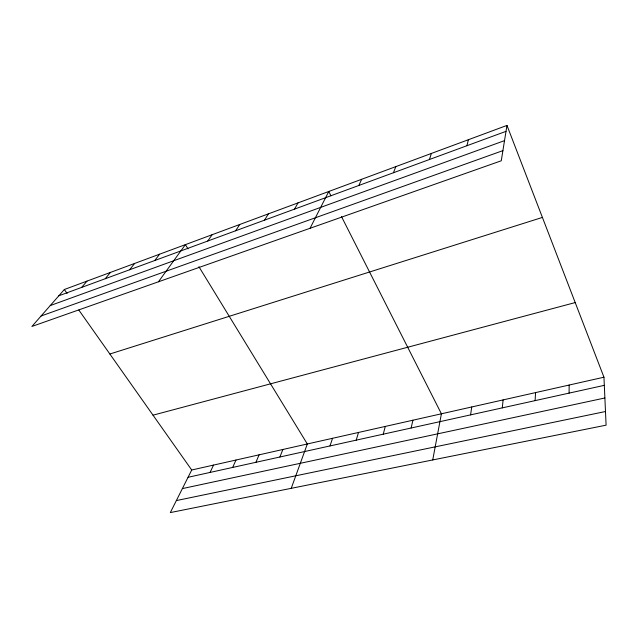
<?xml version="1.0" encoding="UTF-8"?>
<svg xmlns="http://www.w3.org/2000/svg" width="638" height="638" viewBox="0 0 638 638"><rect width="100%" height="100%" fill="white"/><g stroke="black" fill="none" stroke-linecap="round" stroke-linejoin="round"><path stroke-width="0.96" d="M569.096 393.112L569.152 385.049M535.107 400.624L535.561 392.609M502.289 407.873L503.111 399.914M470.581 414.875L471.745 406.972M506.971 125.415L501.269 160.784L31.9 326.457L64.342 289.508L506.971 125.415L603.955 377.21L606.1 425.171L170.322 512.585L191.711 469.999L603.955 377.21M432.724 459.95L441.408 413.799L341.497 216.609M411.135 428.01L412.906 420.211M466.928 145.719L468.396 139.714M383.247 434.175L385.288 426.431M356.219 440.14L358.508 432.46M429.438 159.508L431.384 153.439M330.005 445.938L332.534 438.306M291.231 488.333L307.325 443.976L198.904 266.7M393.439 172.746L395.831 166.622M279.899 457.007L282.857 449.487M255.934 462.295L259.092 454.83M232.663 467.439L235.996 460.03M358.859 185.459L361.65 179.294M210.038 472.439L213.547 465.086M310.06 228.276L328.761 191.48L330.955 195.81M294.533 209.12L298.018 202.876M264.571 220.134L268.367 213.874M235.669 230.765L239.744 224.48M207.773 241.02L212.111 234.728M158.439 281.797L185.403 244.625L188.003 248.876M154.787 260.511L159.588 254.203M129.61 269.77L134.61 263.462M105.246 278.726L110.43 272.418M81.656 287.403L87.023 281.103M58.816 295.801L506.014 131.348M50.235 305.578L504.514 140.631M41.087 315.993L502.904 150.624M109.864 354.01L542.404 217.422M153.024 415.178L575.205 302.571M188.043 477.296L604.322 385.336M182.372 488.596L604.888 397.984M176.343 500.583L605.486 411.518M64.342 289.508L67.126 293.456M78.825 310.036L191.711 469.999"/></g></svg>
